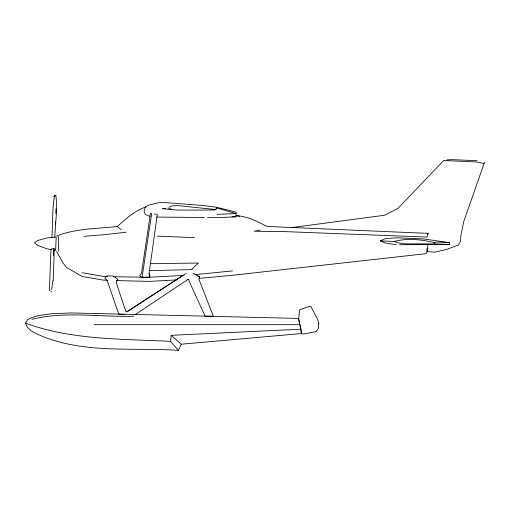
<?xml version="1.0" encoding="UTF-8"?>
<svg xmlns="http://www.w3.org/2000/svg" width="510" height="510" viewBox="0 0 510 510"><rect width="100%" height="100%" fill="white"/><g stroke="black" fill="none" stroke-linecap="round" stroke-linejoin="round"><path stroke-width="0.76" d="M55.851 213.467L55.985 208.832M53.473 255.44L53.786 248.415L51.695 248.95M54.819 237.15C55.361 223.259 57.528 209.221 55.877 195.368L54.908 195.438L54.691 194.986C52.001 208.768 53.034 223.425 51.829 237.501L51.491 237.883M142.009 277.842L151.68 213.562L150.418 213.505L141.512 273.264L139.753 275.655L142.009 277.842L149.793 277.102L149.883 275.062L149.054 273.596L157.309 214.436L154.492 213.996M165.731 208.679L162.594 208.698L176.734 210.063L200.946 210.094L214.895 209.922L216.769 208.182M149.94 216.31L145.337 214.506L144.196 211.854L144.298 209.565L145.675 206.869L148.263 205.275L157.813 202.821L162.868 202.413L201.781 205.371L216.807 207.283L216.75 208.692L214.895 209.922M207.474 217.547L217.617 217.662L235.913 216.826L236.117 212.192L216.807 207.283M449.508 242.632L423.848 238.992L396.825 237.813L385.458 238.578L380.32 240.873L394.147 241.479L398.488 242.926L405.38 243.856L434.412 243.863L434.469 242.607L436.311 242.059L449.508 242.632L449.425 244.519L399.636 244.717M484.5 162.301L463.858 221.219L460.964 234.829L460.25 241.842L458.42 244.915L446.69 249.435L435.24 252.087L427.138 251.672L426.028 253.674L232.337 275.304L199.04 278.403M53.199 280.831L54.321 248.612L53.786 248.415M427.922 233.803L427.437 234.46L427.208 237.073L283.77 231.572L254.241 231.253L260.208 229.984M55.309 224.221L55.552 221.946M427.973 244.322L427.138 251.672L427.048 248.478M51.657 289.565L52.81 280.774M181.228 344.212L178.5 350.351L170.442 341.343L171.264 335.331L300.843 329.192L301.391 333.559L181.228 344.212L171.264 335.331M193.15 273.239L199.665 276.962L198.983 279.352L213.32 316.219L205.128 316.219L189.083 281.061L188.738 279.352L188.056 279.352L135.462 314.415M178.5 350.351C131.663 347.278 81.823 354.227 37.721 334.311C32.646 331.959 27.004 329.046 25.5 323.181L27.616 319.63L31.99 317.583L37.995 315.671L51.784 313.695L71.585 312.942L298.382 318.406L300.843 329.192M56.986 236.277L56.852 236.002C75.78 228.308 97.295 228.837 117.434 226.472C125.83 218.726 134.991 210.585 145.956 206.907M427.437 234.46L428.502 233.408L266.902 226.446C257.257 221.359 247.076 216.119 235.964 215.692L239.674 216.246M191.977 268.961L198.479 263.045L150.96 263.664M124.873 314.428L118.76 314.173L107.157 280.373L104.767 278.326L107.157 275.935L113.303 275.935L117.74 279.352L116.713 281.061L116.369 283.107L125.932 311.782L126.952 311.782L183.026 275.362M126.952 311.782L186.367 273.296M169.307 207.124L171.876 205.944L176.932 205.536L214.914 209.476M53.48 196.656L55.035 196.535M31.99 319.356C65.127 310.883 100.081 317.341 133.85 316.219M394.147 241.479C407.318 237.902 421.362 239.528 434.469 242.607M292.115 227.536L384.585 215.239L398.112 208.278L443.649 160.516L476.958 161.976L483.818 163.531M126.295 232.184L105.423 234.594L83.94 236.334M195.196 274.616L232.528 270.906M184.161 275.355L149.283 277.255L113.615 276.739M176.862 279.894L149.162 281.424L116.535 280.564M187.151 279.333L188.738 279.244M446.964 159.847L452.504 159.649L477.016 160.714M149.723 270.619L192.315 269.605M299.752 324.685L94.114 324.685M156.748 217.05L204.306 217.515M107.451 276.541L103.594 276.42L82.346 272.748M107.285 280.264L103.434 280.137L82.18 276.516L66.708 267.533L62.991 263.032L56.578 251.36M232.056 216.667L235.913 216.826M157.392 236.092L194.603 237.647M217.132 214.327L236.053 213.569L216.782 207.914M434.412 243.863L449.425 244.519M170.442 341.343C121.794 338.895 71.923 340.125 25.5 323.181M396.525 244.73L385.267 242.977L380.32 240.873M50.707 291.707L51.663 291.867M51.242 249.588L46.869 248.791L37.574 245.342L34.54 242.779L37.791 240.484L47.347 237.864L56.202 237.029L55.615 250.384L54.162 250.123M171.723 209.425L168.013 207.876M49.884 290.636L49.387 290.375L50.994 249.129L51.3 249.543M197.708 275.853L199.665 276.962M121.31 229.506L118.18 227.479L117.434 226.472M149.054 273.596L149.793 277.102M58.44 236.602L58.727 251.022M318.795 323.385L318.457 328.51L316.066 331.576L303.775 333.967L301.729 333.629L298.656 318.265L299.682 309.729L309.583 306.319L310.947 306.663L317.775 319.63L318.795 323.385"/></g></svg>
